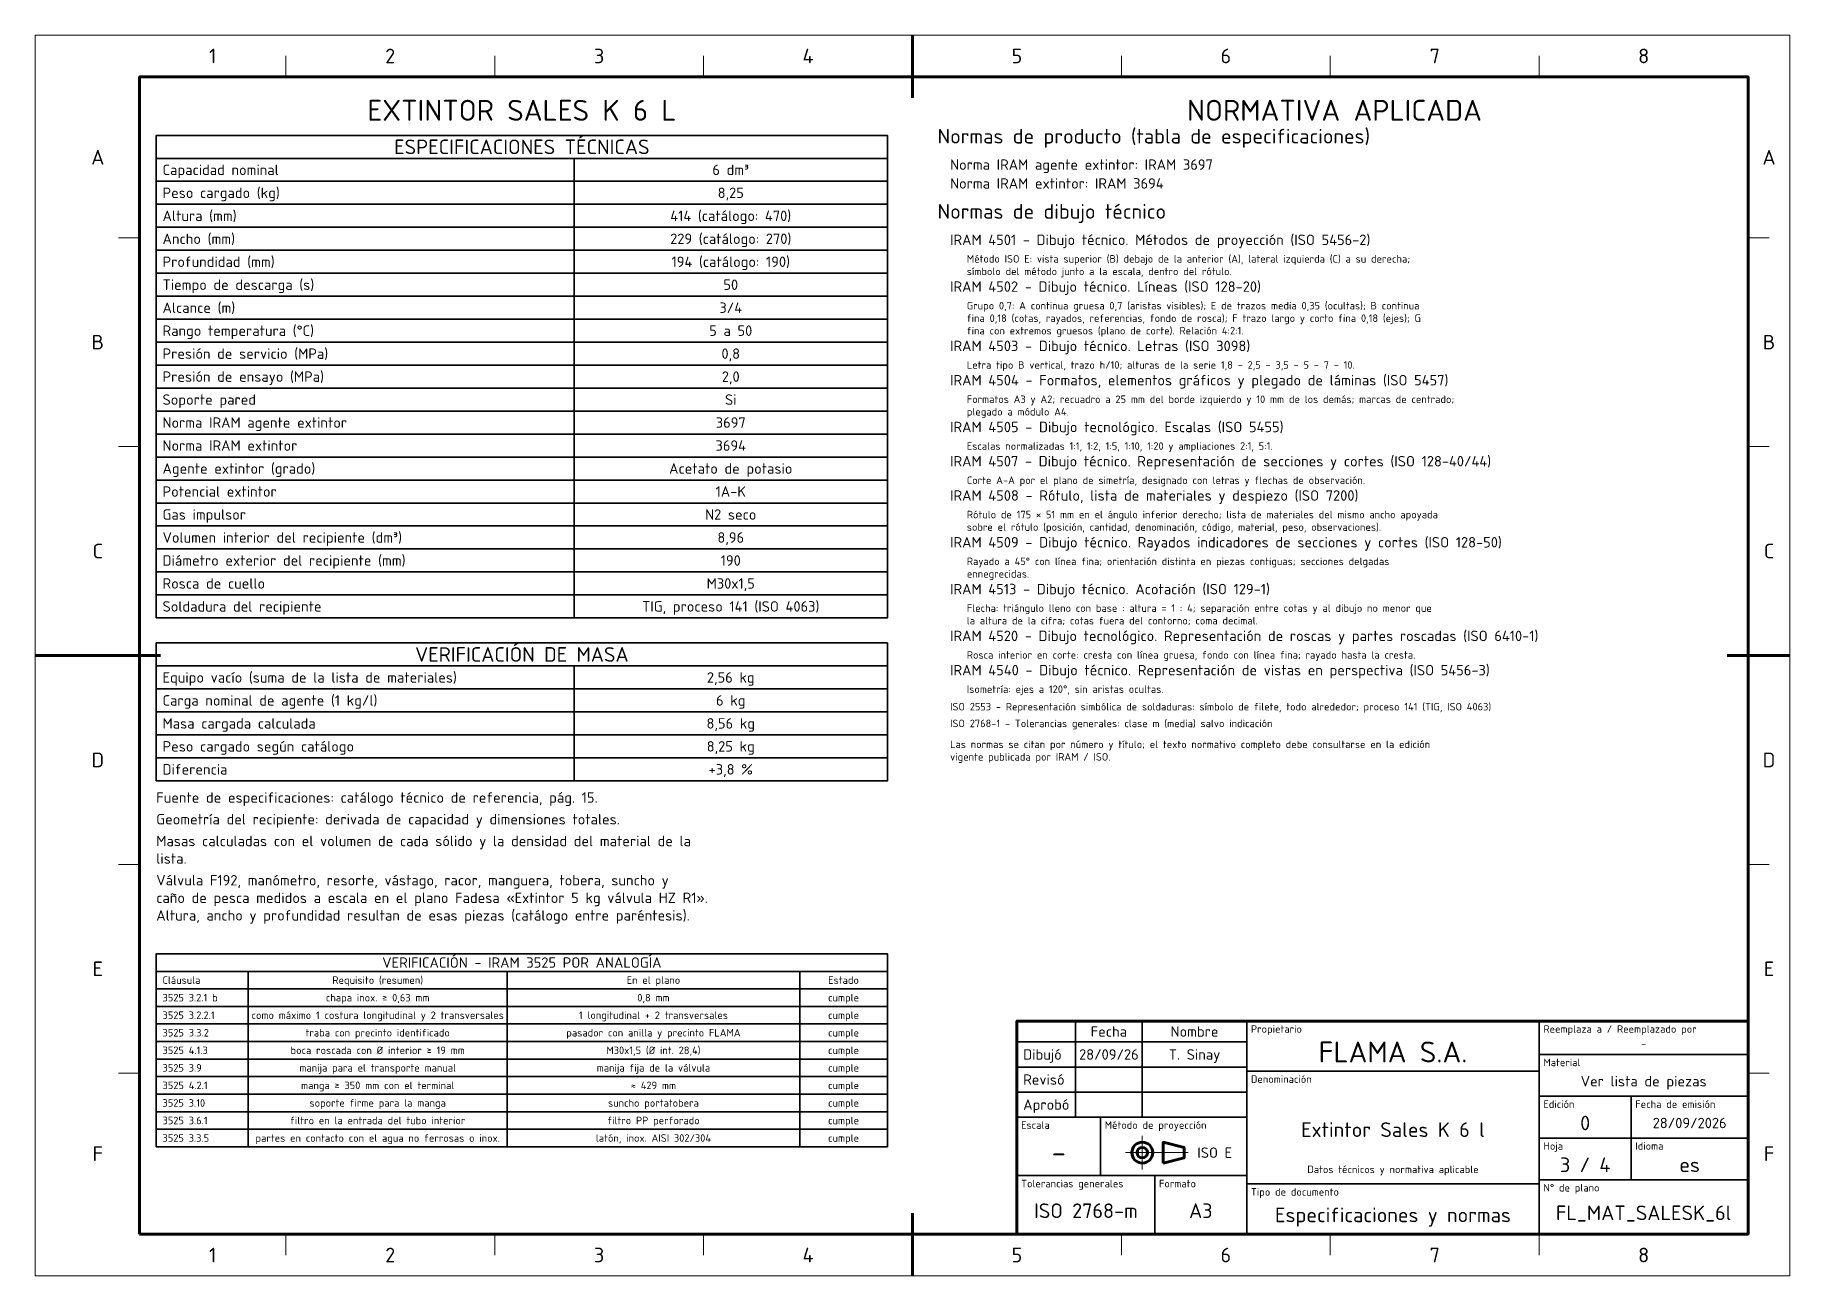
# Paper-space layout 'Hoja3_Especificaciones' of a CAD drawing. Header units: millimetres. Extents: x 0 to 420, y 0 to 297.
# The model-space entities are those that its viewports show. They can reach past a viewport. Long polylines and large blocks are cut down to what shows.
import ezdxf
from ezdxf.enums import TextEntityAlignment as Align

# ---------------------------------------------------------------- set-up
doc = ezdxf.new("R2010")
doc.units = ezdxf.units.MM
doc.linetypes.add('IRAM-F-TRAZO-PUNTO', pattern=[20, 15, -2, 1, -2])
for name, color, linetype, lineweight in [('01-VISIBLE', 7, 'CONTINUOUS', 70), ('03-EJE', 1, 'IRAM-F-TRAZO-PUNTO', 18), ('06-TEXTO', 7, 'CONTINUOUS', 25), ('07-RECUADRO', 7, 'CONTINUOUS', 70), ('08-FINA', 5, 'CONTINUOUS', 18), ('10-ROTULO', 7, 'CONTINUOUS', 35), ('11-TEXTO-ROTULO', 7, 'CONTINUOUS', 25)]:
    doc.layers.add(name, color=color, linetype=linetype, lineweight=lineweight)
doc.styles.add('ISO3098', font='isocpeur.ttf')

msp = doc.modelspace()

# ---------------------------------------------------------------- linework, layer by layer
at = {"layer": '01-VISIBLE'}
msp.add_lwpolyline([(1578, 27), (1583, 28.25), (1583, 30.75), (1578, 32)], close=True, dxfattribs=at)
for radius in [2.5, 1.25]:
    msp.add_circle((1573, 29.5), radius, dxfattribs=at)
at = {"layer": '03-EJE'}
for p, q in [((1569, 29.5), (1584.5, 29.5)), ((1573, 25.5), (1573, 33.5))]:
    msp.add_line(p, q, dxfattribs=at)
at = {"layer": '07-RECUADRO'}
for p, q in [((1518, 297), (1518, 282)), ((1308, 148.5), (1338, 148.5)), ((1728, 148.5), (1713, 148.5)), ((1518, 0), (1518, 15))]:
    msp.add_line(p, q, dxfattribs=at)
for points in [[(1333, 10), (1718, 10), (1718, 287), (1333, 287)], [(1543, 10), (1718, 10), (1718, 61), (1543, 61)]]:
    msp.add_lwpolyline(points, close=True, dxfattribs=at)
at = {"layer": '08-FINA'}
for p, q in [((1368, 287), (1368, 292)), ((1418, 287), (1418, 292)), ((1468, 287), (1468, 292)), ((1568, 287), (1568, 292)), ((1618, 287), (1618, 292)), ((1668, 287), (1668, 292)), ((1333, 248.5), (1328, 248.5)), ((1718, 248.5), (1723, 248.5)), ((1333, 198.5), (1328, 198.5)), ((1718, 198.5), (1723, 198.5)), ((1333, 98.5), (1328, 98.5)), ((1718, 98.5), (1723, 98.5)), ((1333, 48.5), (1328, 48.5)), ((1718, 48.5), (1723, 48.5)), ((1368, 10), (1368, 5)), ((1418, 10), (1418, 5)), ((1468, 10), (1468, 5)), ((1568, 10), (1568, 5)), ((1618, 10), (1618, 5)), ((1668, 10), (1668, 5))]:
    msp.add_line(p, q, dxfattribs=at)
msp.add_lwpolyline([(1308, 0), (1728, 0), (1728, 297), (1308, 297)], close=True, dxfattribs=at)
at = {"layer": '10-ROTULO'}
for points in [[(1337, 267.5), (1512, 267.5), (1512, 273), (1337, 273)], [(1337, 262), (1437, 262), (1437, 267.5), (1337, 267.5)], [(1437, 262), (1512, 262), (1512, 267.5), (1437, 267.5)], [(1337, 256.5), (1437, 256.5), (1437, 262), (1337, 262)], [(1437, 256.5), (1512, 256.5), (1512, 262), (1437, 262)], [(1337, 251), (1437, 251), (1437, 256.5), (1337, 256.5)], [(1437, 251), (1512, 251), (1512, 256.5), (1437, 256.5)], [(1337, 245.5), (1437, 245.5), (1437, 251), (1337, 251)], [(1437, 245.5), (1512, 245.5), (1512, 251), (1437, 251)], [(1337, 240), (1437, 240), (1437, 245.5), (1337, 245.5)], [(1437, 240), (1512, 240), (1512, 245.5), (1437, 245.5)], [(1337, 234.5), (1437, 234.5), (1437, 240), (1337, 240)], [(1437, 234.5), (1512, 234.5), (1512, 240), (1437, 240)], [(1337, 229), (1437, 229), (1437, 234.5), (1337, 234.5)], [(1437, 229), (1512, 229), (1512, 234.5), (1437, 234.5)], [(1337, 223.5), (1437, 223.5), (1437, 229), (1337, 229)], [(1437, 223.5), (1512, 223.5), (1512, 229), (1437, 229)], [(1337, 218), (1437, 218), (1437, 223.5), (1337, 223.5)], [(1437, 218), (1512, 218), (1512, 223.5), (1437, 223.5)], [(1337, 212.5), (1437, 212.5), (1437, 218), (1337, 218)], [(1437, 212.5), (1512, 212.5), (1512, 218), (1437, 218)], [(1337, 207), (1437, 207), (1437, 212.5), (1337, 212.5)], [(1437, 207), (1512, 207), (1512, 212.5), (1437, 212.5)], [(1337, 201.5), (1437, 201.5), (1437, 207), (1337, 207)], [(1437, 201.5), (1512, 201.5), (1512, 207), (1437, 207)], [(1337, 196), (1437, 196), (1437, 201.5), (1337, 201.5)], [(1437, 196), (1512, 196), (1512, 201.5), (1437, 201.5)], [(1337, 190.5), (1437, 190.5), (1437, 196), (1337, 196)], [(1437, 190.5), (1512, 190.5), (1512, 196), (1437, 196)], [(1337, 185), (1437, 185), (1437, 190.5), (1337, 190.5)], [(1437, 185), (1512, 185), (1512, 190.5), (1437, 190.5)], [(1337, 179.5), (1437, 179.5), (1437, 185), (1337, 185)], [(1437, 179.5), (1512, 179.5), (1512, 185), (1437, 185)], [(1337, 174), (1437, 174), (1437, 179.5), (1337, 179.5)], [(1437, 174), (1512, 174), (1512, 179.5), (1437, 179.5)], [(1337, 168.5), (1437, 168.5), (1437, 174), (1337, 174)], [(1437, 168.5), (1512, 168.5), (1512, 174), (1437, 174)], [(1337, 163), (1437, 163), (1437, 168.5), (1337, 168.5)], [(1437, 163), (1512, 163), (1512, 168.5), (1437, 168.5)], [(1337, 157.5), (1437, 157.5), (1437, 163), (1337, 163)], [(1437, 157.5), (1512, 157.5), (1512, 163), (1437, 163)], [(1337, 146), (1512, 146), (1512, 151.5), (1337, 151.5)], [(1337, 140.5), (1437, 140.5), (1437, 146), (1337, 146)], [(1437, 140.5), (1512, 140.5), (1512, 146), (1437, 146)], [(1337, 135), (1437, 135), (1437, 140.5), (1337, 140.5)], [(1437, 135), (1512, 135), (1512, 140.5), (1437, 140.5)], [(1337, 129.5), (1437, 129.5), (1437, 135), (1337, 135)], [(1437, 129.5), (1512, 129.5), (1512, 135), (1437, 135)], [(1337, 124), (1437, 124), (1437, 129.5), (1337, 129.5)], [(1437, 124), (1512, 124), (1512, 129.5), (1437, 129.5)], [(1337, 118.5), (1437, 118.5), (1437, 124), (1337, 124)], [(1437, 118.5), (1512, 118.5), (1512, 124), (1437, 124)], [(1337, 72.9), (1512, 72.9), (1512, 77.1), (1337, 77.1)], [(1337, 68.7), (1359, 68.7), (1359, 72.9), (1337, 72.9)], [(1359, 68.7), (1421, 68.7), (1421, 72.9), (1359, 72.9)], [(1421, 68.7), (1491, 68.7), (1491, 72.9), (1421, 72.9)], [(1491, 68.7), (1512, 68.7), (1512, 72.9), (1491, 72.9)], [(1337, 64.5), (1359, 64.5), (1359, 68.7), (1337, 68.7)], [(1359, 64.5), (1421, 64.5), (1421, 68.7), (1359, 68.7)], [(1421, 64.5), (1491, 64.5), (1491, 68.7), (1421, 68.7)], [(1491, 64.5), (1512, 64.5), (1512, 68.7), (1491, 68.7)], [(1337, 60.3), (1359, 60.3), (1359, 64.5), (1337, 64.5)], [(1359, 60.3), (1421, 60.3), (1421, 64.5), (1359, 64.5)], [(1421, 60.3), (1491, 60.3), (1491, 64.5), (1421, 64.5)], [(1491, 60.3), (1512, 60.3), (1512, 64.5), (1491, 64.5)], [(1337, 56.1), (1359, 56.1), (1359, 60.3), (1337, 60.3)], [(1359, 56.1), (1421, 56.1), (1421, 60.3), (1359, 60.3)], [(1421, 56.1), (1491, 56.1), (1491, 60.3), (1421, 60.3)], [(1491, 56.1), (1512, 56.1), (1512, 60.3), (1491, 60.3)], [(1543, 56), (1557, 56), (1557, 61), (1543, 61)], [(1557, 56), (1573, 56), (1573, 61), (1557, 61)], [(1573, 56), (1598, 56), (1598, 61), (1573, 61)], [(1598, 49), (1668, 49), (1668, 61), (1598, 61)], [(1668, 53), (1718, 53), (1718, 61), (1668, 61)], [(1337, 51.9), (1359, 51.9), (1359, 56.1), (1337, 56.1)], [(1359, 51.9), (1421, 51.9), (1421, 56.1), (1359, 56.1)], [(1421, 51.9), (1491, 51.9), (1491, 56.1), (1421, 56.1)], [(1491, 51.9), (1512, 51.9), (1512, 56.1), (1491, 56.1)], [(1543, 50), (1557, 50), (1557, 56), (1543, 56)], [(1557, 50), (1573, 50), (1573, 56), (1557, 56)], [(1573, 50), (1598, 50), (1598, 56), (1573, 56)], [(1337, 47.7), (1359, 47.7), (1359, 51.9), (1337, 51.9)], [(1359, 47.7), (1421, 47.7), (1421, 51.9), (1359, 51.9)], [(1421, 47.7), (1491, 47.7), (1491, 51.9), (1421, 51.9)], [(1491, 47.7), (1512, 47.7), (1512, 51.9), (1491, 51.9)], [(1668, 43), (1718, 43), (1718, 53), (1668, 53)], [(1337, 43.5), (1359, 43.5), (1359, 47.7), (1337, 47.7)], [(1359, 43.5), (1421, 43.5), (1421, 47.7), (1359, 47.7)], [(1421, 43.5), (1491, 43.5), (1491, 47.7), (1421, 47.7)], [(1491, 43.5), (1512, 43.5), (1512, 47.7), (1491, 47.7)], [(1543, 44), (1557, 44), (1557, 50), (1543, 50)], [(1557, 44), (1573, 44), (1573, 50), (1557, 50)], [(1573, 44), (1598, 44), (1598, 50), (1573, 50)], [(1598, 22), (1668, 22), (1668, 49), (1598, 49)], [(1337, 39.3), (1359, 39.3), (1359, 43.5), (1337, 43.5)], [(1359, 39.3), (1421, 39.3), (1421, 43.5), (1359, 43.5)], [(1421, 39.3), (1491, 39.3), (1491, 43.5), (1421, 43.5)], [(1491, 39.3), (1512, 39.3), (1512, 43.5), (1491, 43.5)], [(1543, 38), (1557, 38), (1557, 44), (1543, 44)], [(1557, 38), (1573, 38), (1573, 44), (1557, 44)], [(1573, 38), (1598, 38), (1598, 44), (1573, 44)], [(1668, 33), (1690, 33), (1690, 43), (1668, 43)], [(1690, 33), (1718, 33), (1718, 43), (1690, 43)], [(1337, 35.1), (1359, 35.1), (1359, 39.3), (1337, 39.3)], [(1359, 35.1), (1421, 35.1), (1421, 39.3), (1359, 39.3)], [(1421, 35.1), (1491, 35.1), (1491, 39.3), (1421, 39.3)], [(1491, 35.1), (1512, 35.1), (1512, 39.3), (1491, 39.3)], [(1543, 24), (1563, 24), (1563, 38), (1543, 38)], [(1563, 24), (1598, 24), (1598, 38), (1563, 38)], [(1337, 30.9), (1359, 30.9), (1359, 35.1), (1337, 35.1)], [(1359, 30.9), (1421, 30.9), (1421, 35.1), (1359, 35.1)], [(1421, 30.9), (1491, 30.9), (1491, 35.1), (1421, 35.1)], [(1491, 30.9), (1512, 30.9), (1512, 35.1), (1491, 35.1)], [(1668, 23), (1690, 23), (1690, 33), (1668, 33)], [(1690, 23), (1718, 23), (1718, 33), (1690, 33)], [(1543, 10), (1576, 10), (1576, 24), (1543, 24)], [(1576, 10), (1598, 10), (1598, 24), (1576, 24)], [(1598, 10), (1668, 10), (1668, 22), (1598, 22)], [(1668, 10), (1718, 10), (1718, 23), (1668, 23)]]:
    msp.add_lwpolyline(points, close=True, dxfattribs=at)

# ---------------------------------------------------------------- texts
at = {"layer": '06-TEXTO', "style": 'ISO3098'}
for s, height, p in [('1', 3.5, (1350.5, 292)), ('2', 3.5, (1393, 292)), ('3', 3.5, (1443, 292)), ('4', 3.5, (1493, 292)), ('5', 3.5, (1543, 292)), ('6', 3.5, (1593, 292)), ('7', 3.5, (1643, 292)), ('8', 3.5, (1693, 292)), ('EXTINTOR SALES K 6 L', 5, (1424.5, 279)), ('NORMATIVA APLICADA', 5, (1619, 279)), ('ESPECIFICACIONES TÉCNICAS', 3.5, (1424.5, 270.25)), ('A', 3.5, (1323, 267.75)), ('A', 3.5, (1723, 267.75)), ('6 dm³', 2.5, (1474.5, 264.75)), ('8,25', 2.5, (1474.5, 259.25)), ('414 (catálogo: 470)', 2.5, (1474.5, 253.75)), ('229 (catálogo: 270)', 2.5, (1474.5, 248.25)), ('194 (catálogo: 190)', 2.5, (1474.5, 242.75)), ('50', 2.5, (1474.5, 237.25)), ('3/4', 2.5, (1474.5, 231.75)), ('5 a 50', 2.5, (1474.5, 226.25)), ('B', 3.5, (1323, 223.5)), ('B', 3.5, (1723, 223.5)), ('0,8', 2.5, (1474.5, 220.75)), ('2,0', 2.5, (1474.5, 215.25)), ('Si', 2.5, (1474.5, 209.75)), ('3697', 2.5, (1474.5, 204.25)), ('3694', 2.5, (1474.5, 198.75)), ('Acetato de potasio', 2.5, (1474.5, 193.25)), ('1A-K', 2.5, (1474.5, 187.75)), ('N2 seco', 2.5, (1474.5, 182.25)), ('8,96', 2.5, (1474.5, 176.75)), ('C', 3.5, (1323, 173.5)), ('190', 2.5, (1474.5, 171.25)), ('C', 3.5, (1723, 173.5)), ('M30x1,5', 2.5, (1474.5, 165.75)), ('TIG, proceso 141 (ISO 4063)', 2.5, (1474.5, 160.25)), ('VERIFICACIÓN DE MASA', 3.5, (1424.5, 148.75)), ('2,56 kg', 2.5, (1474.5, 143.25)), ('6 kg', 2.5, (1474.5, 137.75)), ('8,56 kg', 2.5, (1474.5, 132.25)), ('8,25 kg', 2.5, (1474.5, 126.75)), ('D', 3.5, (1323, 123.5)), ('+3,8 %', 2.5, (1474.5, 121.25)), ('D', 3.5, (1723, 123.5)), ('VERIFICACIÓN - IRAM 3525 POR ANALOGÍA', 2.5, (1424.5, 75)), ('E', 3.5, (1323, 73.5)), ('Requisito (resumen)', 1.8, (1390, 70.8)), ('En el plano', 1.8, (1456, 70.8)), ('Estado', 1.8, (1501.5, 70.8)), ('E', 3.5, (1723, 73.5)), ('chapa inox. ≥ 0,63 mm', 1.8, (1390, 66.6)), ('0,8 mm', 1.8, (1456, 66.6)), ('cumple', 1.8, (1501.5, 66.6)), ('como máximo 1 costura longitudinal y 2 transversales', 1.8, (1390, 62.4)), ('1 longitudinal + 2 transversales', 1.8, (1456, 62.4)), ('cumple', 1.8, (1501.5, 62.4)), ('traba con precinto identificado', 1.8, (1390, 58.2)), ('pasador con anilla y precinto FLAMA', 1.8, (1456, 58.2)), ('cumple', 1.8, (1501.5, 58.2)), ('boca roscada con Ø interior ≥ 19 mm', 1.8, (1390, 54)), ('M30x1,5 (Ø int. 28,4)', 1.8, (1456, 54)), ('cumple', 1.8, (1501.5, 54)), ('manija para el transporte manual', 1.8, (1390, 49.8)), ('manija fija de la válvula', 1.8, (1456, 49.8)), ('cumple', 1.8, (1501.5, 49.8)), ('manga ≥ 350 mm con el terminal', 1.8, (1390, 45.6)), ('≈ 429 mm', 1.8, (1456, 45.6)), ('cumple', 1.8, (1501.5, 45.6)), ('soporte firme para la manga', 1.8, (1390, 41.4)), ('suncho portatobera', 1.8, (1456, 41.4)), ('cumple', 1.8, (1501.5, 41.4)), ('filtro en la entrada del tubo interior', 1.8, (1390, 37.2)), ('filtro PP perforado', 1.8, (1456, 37.2)), ('cumple', 1.8, (1501.5, 37.2)), ('partes en contacto con el agua no ferrosas o inox.', 1.8, (1390, 33)), ('latón, inox. AISI 302/304', 1.8, (1456, 33)), ('cumple', 1.8, (1501.5, 33)), ('F', 3.5, (1323, 29.25)), ('F', 3.5, (1723, 29.25)), ('1', 3.5, (1350.5, 5)), ('2', 3.5, (1393, 5)), ('3', 3.5, (1443, 5)), ('4', 3.5, (1493, 5)), ('5', 3.5, (1543, 5)), ('6', 3.5, (1593, 5)), ('7', 3.5, (1643, 5)), ('8', 3.5, (1693, 5))]:
    msp.add_text(s, height=height, dxfattribs=at).set_placement(p, align=Align.MIDDLE_CENTER)
for s, height, p in [('Normas de producto (tabla de especificaciones)', 3.5, (1524, 270)), ('Norma IRAM agente extintor: IRAM 3697', 2.5, (1527, 264)), ('Norma IRAM extintor: IRAM 3694', 2.5, (1527, 259.5)), ('Normas de dibujo técnico', 3.5, (1524, 252)), ('IRAM 4501 - Dibujo técnico. Métodos de proyección (ISO 5456-2)', 2.5, (1527, 246)), ('Método ISO E: vista superior (B) debajo de la anterior (A), lateral izquierda (C) a su derecha;', 1.8, (1531, 242)), ('símbolo del método junto a la escala, dentro del rótulo.', 1.8, (1531, 239)), ('IRAM 4502 - Dibujo técnico. Líneas (ISO 128-20)', 2.5, (1527, 234.8)), ('Grupo 0,7: A continua gruesa 0,7 (aristas visibles); E de trazos media 0,35 (ocultas); B continua', 1.8, (1531, 230.8)), ('fina 0,18 (cotas, rayados, referencias, fondo de rosca); F trazo largo y corto fina 0,18 (ejes); G', 1.8, (1531, 227.8)), ('fina con extremos gruesos (plano de corte). Relación 4:2:1.', 1.8, (1531, 224.8)), ('IRAM 4503 - Dibujo técnico. Letras (ISO 3098)', 2.5, (1527, 220.6)), ('Letra tipo B vertical, trazo h/10; alturas de la serie 1,8 - 2,5 - 3,5 - 5 - 7 - 10.', 1.8, (1531, 216.6)), ('IRAM 4504 - Formatos, elementos gráficos y plegado de láminas (ISO 5457)', 2.5, (1527, 212.4)), ('Formatos A3 y A2; recuadro a 25 mm del borde izquierdo y 10 mm de los demás; marcas de centrado;', 1.8, (1531, 208.4)), ('plegado a módulo A4.', 1.8, (1531, 205.4)), ('IRAM 4505 - Dibujo tecnológico. Escalas (ISO 5455)', 2.5, (1527, 201.2)), ('Escalas normalizadas 1:1, 1:2, 1:5, 1:10, 1:20 y ampliaciones 2:1, 5:1.', 1.8, (1531, 197.2)), ('IRAM 4507 - Dibujo técnico. Representación de secciones y cortes (ISO 128-40/44)', 2.5, (1527, 193)), ('Corte A-A por el plano de simetría, designado con letras y flechas de observación.', 1.8, (1531, 189)), ('IRAM 4508 - Rótulo, lista de materiales y despiezo (ISO 7200)', 2.5, (1527, 184.8)), ('Rótulo de 175 × 51 mm en el ángulo inferior derecho; lista de materiales del mismo ancho apoyada', 1.8, (1531, 180.8)), ('IRAM 4509 - Dibujo técnico. Rayados indicadores de secciones y cortes (ISO 128-50)', 2.5, (1527, 173.6)), ('sobre el rótulo (posición, cantidad, denominación, código, material, peso, observaciones).', 1.8, (1531, 177.8)), ('ennegrecidas.', 1.8, (1531, 166.6)), ('Rayado a 45° con línea fina; orientación distinta en piezas contiguas; secciones delgadas', 1.8, (1531, 169.6)), ('IRAM 4513 - Dibujo técnico. Acotación (ISO 129-1)', 2.5, (1527, 162.4)), ('Flecha: triángulo lleno con base : altura = 1 : 4; separación entre cotas y al dibujo no menor que', 1.8, (1531, 158.4)), ('la altura de la cifra; cotas fuera del contorno; coma decimal.', 1.8, (1531, 155.4)), ('IRAM 4520 - Dibujo tecnológico. Representación de roscas y partes roscadas (ISO 6410-1)', 2.5, (1527, 151.2)), ('Rosca interior en corte: cresta con línea gruesa, fondo con línea fina; rayado hasta la cresta.', 1.8, (1531, 147.2)), ('IRAM 4540 - Dibujo técnico. Representación de vistas en perspectiva (ISO 5456-3)', 2.5, (1527, 143)), ('Isometría: ejes a 120°, sin aristas ocultas.', 1.8, (1531, 139)), ('ISO 2553 - Representación simbólica de soldaduras: símbolo de filete, todo alrededor; proceso 141 (TIG, ISO 4063)', 1.8, (1527, 134.8)), ('ISO 2768-1 - Tolerancias generales: clase m (media) salvo indicación', 1.8, (1527, 130.8)), ('Las normas se citan por número y título; el texto normativo completo debe consultarse en la edición', 1.8, (1527, 125.8)), ('vigente publicada por IRAM / ISO.', 1.8, (1527, 122.8)), ('Fuente de especificaciones: catálogo técnico de referencia, pág. 15.', 2.5, (1337, 112.5)), ('Geometría del recipiente: derivada de capacidad y dimensiones totales.', 2.5, (1337, 107.3)), ('Masas calculadas con el volumen de cada sólido y la densidad del material de la', 2.5, (1337, 102.1)), ('lista.', 2.5, (1337, 97.9)), ('Válvula F192, manómetro, resorte, vástago, racor, manguera, tobera, suncho y', 2.5, (1337, 92.7)), ('caño de pesca medidos a escala en el plano Fadesa «Extintor 5 kg válvula HZ R1».', 2.5, (1337, 88.5)), ('Altura, ancho y profundidad resultan de esas piezas (catálogo entre paréntesis).', 2.5, (1337, 84.3))]:
    msp.add_text(s, height=height, dxfattribs=at).set_placement(p, align=Align.BOTTOM_LEFT)
for s, height, p in [('Capacidad nominal', 2.5, (1338.5, 264.75)), ('Peso cargado (kg)', 2.5, (1338.5, 259.25)), ('Altura (mm)', 2.5, (1338.5, 253.75)), ('Ancho (mm)', 2.5, (1338.5, 248.25)), ('Profundidad (mm)', 2.5, (1338.5, 242.75)), ('Tiempo de descarga (s)', 2.5, (1338.5, 237.25)), ('Alcance (m)', 2.5, (1338.5, 231.75)), ('Rango temperatura (°C)', 2.5, (1338.5, 226.25)), ('Presión de servicio (MPa)', 2.5, (1338.5, 220.75)), ('Presión de ensayo (MPa)', 2.5, (1338.5, 215.25)), ('Soporte pared', 2.5, (1338.5, 209.75)), ('Norma IRAM agente extintor', 2.5, (1338.5, 204.25)), ('Norma IRAM extintor', 2.5, (1338.5, 198.75)), ('Agente extintor (grado)', 2.5, (1338.5, 193.25)), ('Potencial extintor', 2.5, (1338.5, 187.75)), ('Gas impulsor', 2.5, (1338.5, 182.25)), ('Volumen interior del recipiente (dm³)', 2.5, (1338.5, 176.75)), ('Diámetro exterior del recipiente (mm)', 2.5, (1338.5, 171.25)), ('Rosca de cuello', 2.5, (1338.5, 165.75)), ('Soldadura del recipiente', 2.5, (1338.5, 160.25)), ('Equipo vacío (suma de la lista de materiales)', 2.5, (1338.5, 143.25)), ('Carga nominal de agente (1 kg/l)', 2.5, (1338.5, 137.75)), ('Masa cargada calculada', 2.5, (1338.5, 132.25)), ('Peso cargado según catálogo', 2.5, (1338.5, 126.75)), ('Diferencia', 2.5, (1338.5, 121.25)), ('Cláusula', 1.8, (1338.5, 70.8)), ('3525 3.2.1 b', 1.8, (1338.5, 66.6)), ('3525 3.2.2.1', 1.8, (1338.5, 62.4)), ('3525 3.3.2', 1.8, (1338.5, 58.2)), ('3525 4.1.3', 1.8, (1338.5, 54)), ('3525 3.9', 1.8, (1338.5, 49.8)), ('3525 4.2.1', 1.8, (1338.5, 45.6)), ('3525 3.10', 1.8, (1338.5, 41.4)), ('3525 3.6.1', 1.8, (1338.5, 37.2)), ('3525 3.3.5', 1.8, (1338.5, 33))]:
    msp.add_text(s, height=height, dxfattribs=at).set_placement(p, align=Align.MIDDLE_LEFT)
at = {"layer": '11-TEXTO-ROTULO', "style": 'ISO3098'}
for s, height, p in [('Fecha', 2.5, (1565, 58.5)), ('Nombre', 2.5, (1585.5, 58.5)), ('FLAMA S.A.', 5, (1633, 53.6)), ('-', 1.8, (1693, 55.6)), ('28/09/26', 2.5, (1565, 53)), ('T. Sinay', 2.5, (1585.5, 53)), ('Ver lista de piezas', 2.5, (1693, 46.6)), ('0', 3.5, (1679, 36.6)), ('28/09/2026', 2.5, (1704, 36.6)), ('Extintor Sales K 6 l', 3.5, (1633, 35)), ('-', 5, (1553, 29.6)), ('Datos técnicos y normativa aplicable', 1.8, (1633, 25.5)), ('3 / 4', 3.5, (1679, 26.6)), ('es', 3.5, (1704, 26.6)), ('ISO 2768-m', 3.5, (1559.5, 15.6)), ('A3', 3.5, (1587, 15.6)), ('FL_MAT_SALESK_6l', 3.5, (1693, 15.1)), ('Especificaciones y normas', 3.5, (1633, 14.6))]:
    msp.add_text(s, height=height, dxfattribs=at).set_placement(p, align=Align.MIDDLE_CENTER)
for s, p in [('Propietario', (1599, 60)), ('Reemplaza a / Reemplazado por', (1669, 60)), ('Material', (1669, 52)), ('Denominación', (1599, 48)), ('Edición', (1669, 42)), ('Fecha de emisión', (1691, 42)), ('Escala', (1544, 37)), ('Método de proyección', (1564, 37)), ('Hoja', (1669, 32)), ('Idioma', (1691, 32)), ('Tolerancias generales', (1544, 23)), ('Formato', (1577, 23)), ('Tipo de documento', (1599, 21)), ('N° de plano', (1669, 22))]:
    msp.add_text(s, height=1.8, dxfattribs=at).set_placement(p, align=Align.TOP_LEFT)
for s, p in [('Dibujó', (1544.5, 53)), ('Revisó', (1544.5, 47)), ('Aprobó', (1544.5, 41))]:
    msp.add_text(s, height=2.5, dxfattribs=at).set_placement(p, align=Align.MIDDLE_LEFT)
msp.add_text('ISO E', height=2.5, dxfattribs=at).set_placement((1594.5, 29.5), align=Align.MIDDLE_RIGHT)

psp = doc.layouts.new('Hoja3_Especificaciones')

# ---------------------------------------------------------------- viewports
at = {"layer": 'VIEWPORTS'}
psp.add_viewport(center=(210, 148.5), size=(420, 297), view_center_point=(1518, 148.5), view_height=297, dxfattribs=at)

doc.saveas('drawing.dxf')
